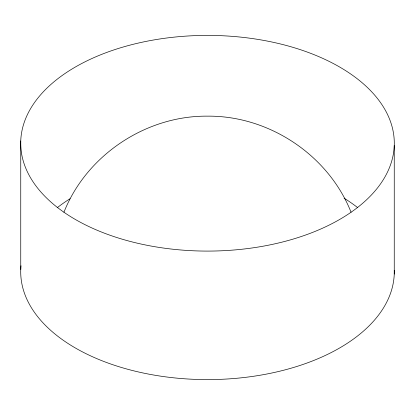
<?xml version="1.0" encoding="UTF-8"?>
<svg xmlns="http://www.w3.org/2000/svg" width="415" height="415" viewBox="0 0 415 415"><rect width="100%" height="100%" fill="white"/><g stroke="black" fill="none" stroke-linecap="round" stroke-linejoin="round"><path stroke-width="0.62" d="M63.941 212.236C86.616 155.018 146.044 115.572 207.5 116.148C268.956 115.572 328.384 155.018 351.059 212.236M394.25 145.541A186.792 107.843 0 0 1 110.681 235.471A186.792 107.843 0 0 1 117.57 48.721A186.792 107.843 0 0 1 394.25 145.541L394.25 274.05M20.75 140.95L20.75 269.46M394.276 270.352A186.792 107.843 0 0 1 203.506 379.575A186.792 107.843 0 0 1 20.999 265.745M57.203 207.723A186.792 107.843 0 0 1 70.073 198.718M344.092 198.199A186.792 107.843 0 0 1 357.528 207.51"/></g></svg>
